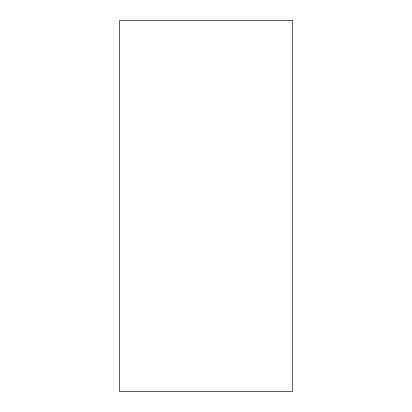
<?xml version="1.0" encoding="UTF-8"?>
<svg xmlns="http://www.w3.org/2000/svg" width="412" height="412" viewBox="0 0 412 412"><rect width="100%" height="100%" fill="white"/><g stroke="black" fill="none" stroke-linecap="round" stroke-linejoin="round"><path stroke-width="0.62" d="M292.52 20.6L119.48 20.6L119.48 391.4L292.52 391.4L292.52 20.6"/></g></svg>
